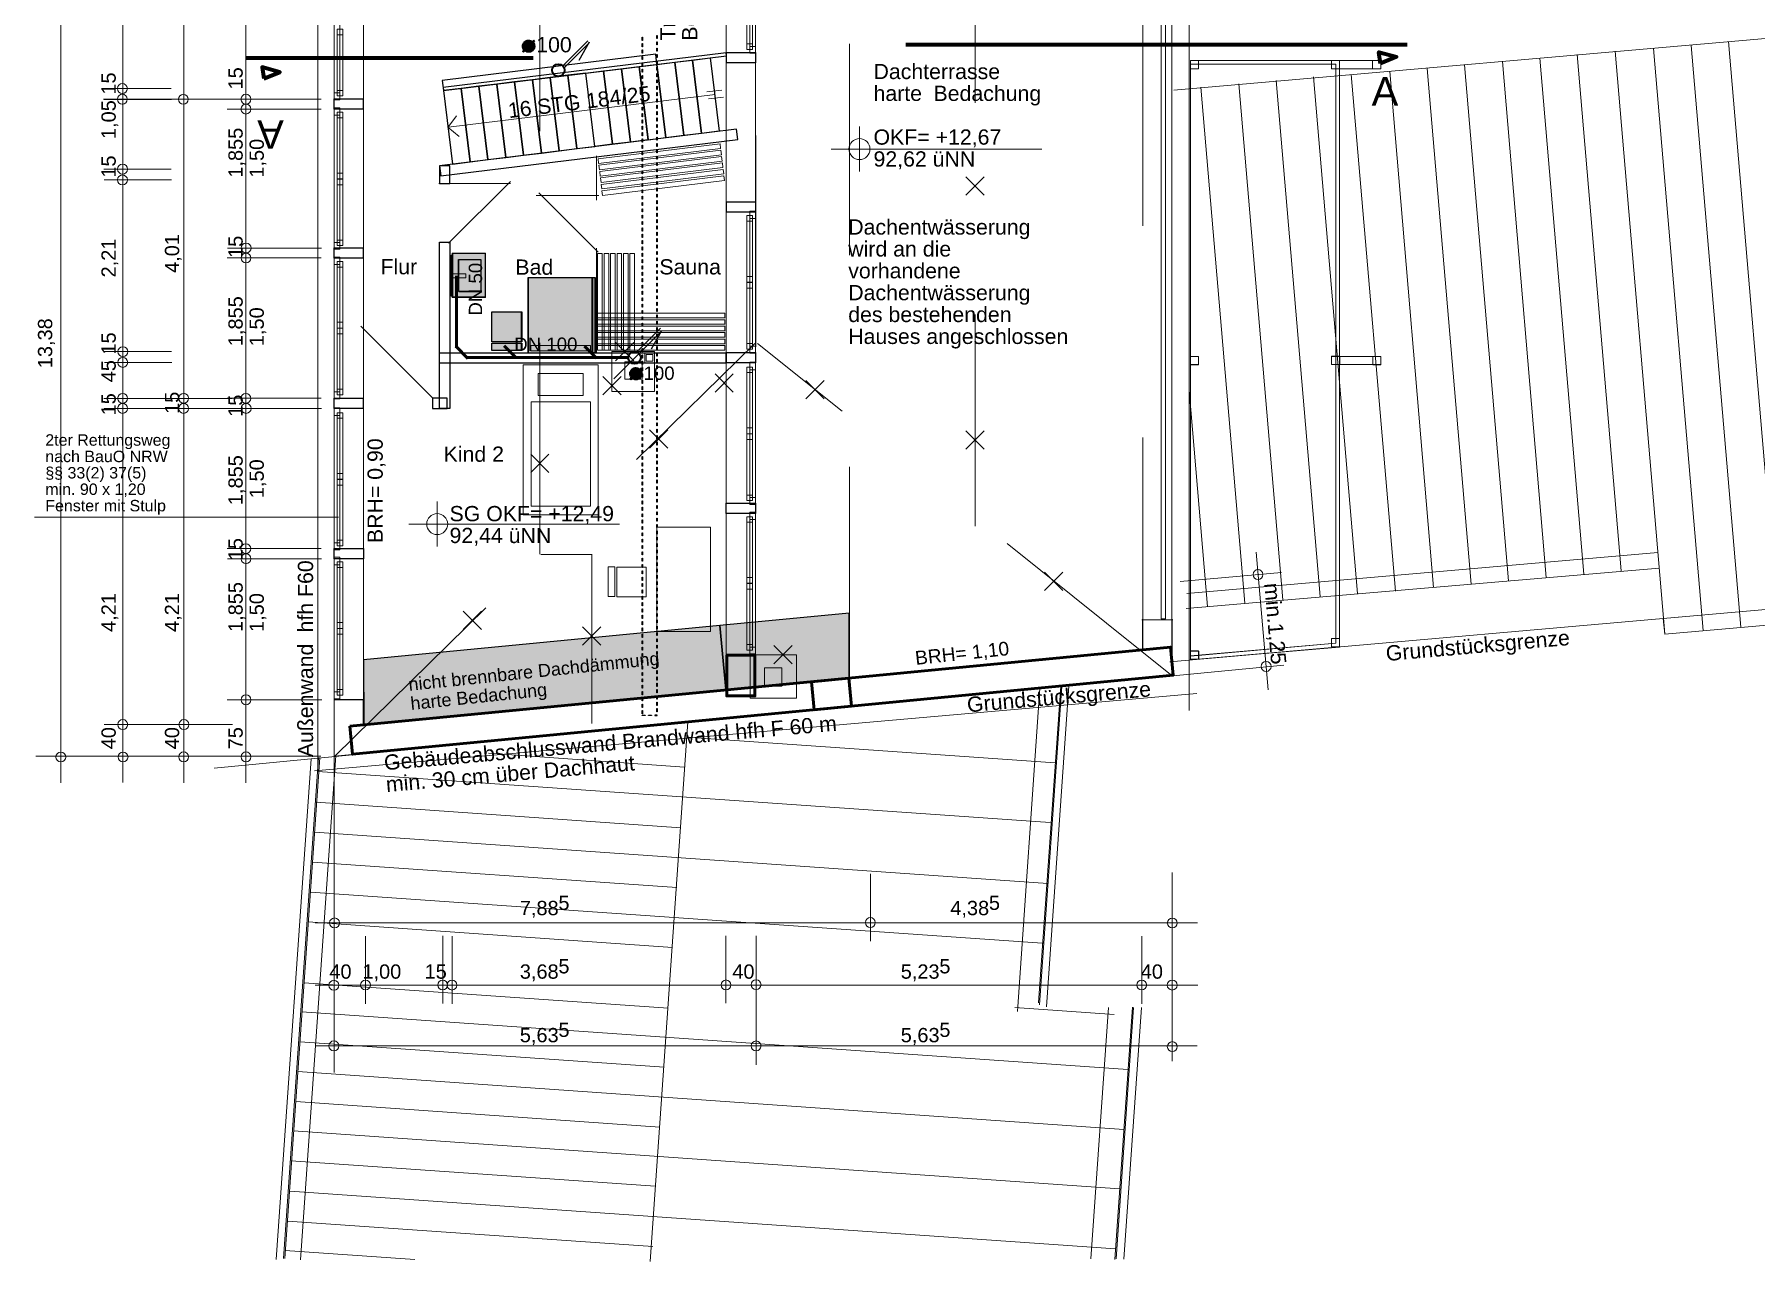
# Model space of a CAD drawing. Header units: millimetres. Extents: x 1501 to 41669, y -38 to 29710.
# Drawn here: x 1524 to 24477, y -38 to 16320 of the extents above; entities that cross this region are included whole.
import ezdxf

# ---------------------------------------------------------------- set-up
doc = ezdxf.new("R2010")
doc.units = ezdxf.units.MM
doc.header["$LTSCALE"] = 50
for name, pattern in [('PDF_56-4_56-4_0-0_0-0', [112.8, 56.4, -56.4, 0, 0]), ('PDF_564-4_176-4_70-6_176-4', [987.8, 564.4, -176.4, 70.6, -176.4]), ('PDF_91-7_91-7_0-0_0-0', [183.4, 91.7, -91.7, 0, 0])]:
    doc.linetypes.add(name, pattern=pattern)
for name, color, linetype in [('00_Wand_Bestand', 7, 'Continuous'), ('03_Sanitaer', 5, 'Continuous'), ('05_Linien_stark', 7, 'Continuous'), ('06_Linien_fein', 3, 'Continuous'), ('07_Bemassung', 6, 'Continuous'), ('08_Schnittlinie', 1, 'Continuous'), ('10_Text', 7, 'Continuous'), ('11_Sonstiges', 30, 'Continuous')]:
    doc.layers.add(name, color=color, linetype=linetype)
doc.styles.add('PLAN', font='arial.ttf')

msp = doc.modelspace()

# ---------------------------------------------------------------- hatches: boundary and pattern name
at = {"layer": '00_Wand_Bestand'}
for points in [[(8194, 16233), (8177, 16215), (8186, 16202), (8192, 16190), (8195, 16177), (8196, 16162), (8196, 16152), (8194, 16143), (8191, 16134), (8187, 16125), (8181, 16117), (8175, 16109), (8169, 16102), (8162, 16097), (8155, 16092), (8148, 16089), (8140, 16086), (8132, 16084), (8123, 16082), (8115, 16082), (8101, 16083), (8089, 16086), (8076, 16092), (8062, 16101), (8045, 16084), (8035, 16094), (8052, 16111), (8043, 16125), (8037, 16138), (8034, 16150), (8033, 16164), (8034, 16173), (8035, 16182), (8037, 16191), (8041, 16199), (8045, 16207), (8051, 16214), (8057, 16221), (8064, 16228), (8072, 16233), (8079, 16237), (8087, 16241), (8096, 16243), (8105, 16245), (8114, 16245), (8128, 16244), (8141, 16241), (8153, 16235), (8167, 16226), (8184, 16243)], [(8157, 16216), (8145, 16223), (8134, 16228), (8125, 16230), (8114, 16231), (8106, 16231), (8099, 16229), (8092, 16227), (8085, 16224), (8079, 16221), (8073, 16216), (8067, 16211), (8061, 16204), (8056, 16197), (8052, 16189), (8049, 16181), (8048, 16173), (8047, 16164), (8048, 16152), (8050, 16142), (8055, 16132), (8062, 16121)], [(8167, 16206), (8072, 16111), (8081, 16106), (8089, 16101), (8098, 16098), (8106, 16097), (8115, 16096), (8124, 16097), (8132, 16098), (8140, 16101), (8148, 16105), (8155, 16110), (8162, 16116), (8167, 16122), (8172, 16128), (8176, 16134), (8178, 16141), (8180, 16148), (8182, 16155), (8182, 16163), (8181, 16174), (8179, 16184), (8174, 16194)], [(9625, 11867), (9608, 11849), (9617, 11836), (9623, 11824), (9626, 11811), (9627, 11796), (9627, 11786), (9625, 11777), (9622, 11768), (9618, 11759), (9612, 11751), (9606, 11743), (9600, 11736), (9593, 11731), (9586, 11726), (9579, 11723), (9571, 11720), (9563, 11718), (9554, 11716), (9546, 11716), (9532, 11717), (9520, 11720), (9507, 11726), (9493, 11735), (9476, 11718), (9466, 11728), (9483, 11745), (9474, 11759), (9468, 11772), (9465, 11784), (9464, 11798), (9465, 11807), (9466, 11816), (9468, 11825), (9472, 11833), (9476, 11841), (9482, 11848), (9488, 11855), (9495, 11862), (9503, 11867), (9510, 11871), (9518, 11875), (9527, 11877), (9536, 11879), (9545, 11879), (9559, 11878), (9572, 11875), (9584, 11869), (9598, 11860), (9615, 11877)], [(9588, 11850), (9576, 11857), (9565, 11862), (9556, 11864), (9545, 11865), (9537, 11865), (9530, 11863), (9523, 11861), (9516, 11859), (9510, 11855), (9504, 11850), (9498, 11845), (9492, 11838), (9487, 11831), (9483, 11823), (9480, 11815), (9479, 11807), (9478, 11798), (9479, 11786), (9481, 11777), (9486, 11766), (9493, 11755)], [(9598, 11840), (9503, 11745), (9512, 11740), (9520, 11735), (9529, 11732), (9537, 11731), (9546, 11730), (9555, 11731), (9563, 11732), (9571, 11735), (9579, 11739), (9586, 11744), (9593, 11750), (9598, 11756), (9603, 11762), (9607, 11768), (9609, 11775), (9611, 11782), (9613, 11789), (9613, 11797), (9612, 11808), (9610, 11818), (9605, 11828)]]:
    msp.add_hatch(color=7, dxfattribs=at).paths.add_polyline_path(points)
at = {"layer": '03_Sanitaer', "transparency": 33554569}
for points in [[(7103, 13403), (7533, 13403), (7533, 12818), (7103, 12818)], [(7103, 13403), (7533, 13403), (7533, 12818), (7103, 12818)], [(7181, 13320), (7479, 13320), (7479, 12895), (7181, 12895)], [(7181, 13320), (7479, 13320), (7479, 12895), (7181, 12895)], [(8108, 13080), (8968, 13080), (8968, 12073), (8108, 12073)], [(7622, 12621), (8022, 12621), (8022, 12221), (7622, 12221)], [(7622, 12206), (8022, 12206), (8022, 12105), (7622, 12105)]]:
    msp.add_hatch(color=7, dxfattribs=at).paths.add_polyline_path(points)
at = {"layer": '11_Sonstiges'}
msp.add_hatch(color=7, dxfattribs=at).paths.add_polyline_path([(8964, 13080), (9001, 13080), (9001, 12078), (8964, 12078)])
at = {"layer": '11_Sonstiges', "transparency": 33554559}
for points in [[(12390, 8606), (10664, 8440), (10746, 7594), (12391, 7752)], [(5917, 7129), (10746, 7594), (10664, 8440), (5914, 7983)]]:
    msp.add_hatch(color=7, dxfattribs=at).paths.add_polyline_path(points)

# ---------------------------------------------------------------- linework, layer by layer
at = {"layer": '00_Wand_Bestand'}
for points in [[(8194, 16233), (8177, 16215), (8186, 16202), (8192, 16190), (8195, 16177), (8196, 16162), (8196, 16152), (8194, 16143), (8191, 16134), (8187, 16125), (8181, 16117), (8175, 16109), (8169, 16102), (8162, 16097), (8155, 16092), (8148, 16089), (8140, 16086), (8132, 16084), (8123, 16082), (8115, 16082), (8101, 16083), (8089, 16086), (8076, 16092), (8062, 16101), (8045, 16084), (8035, 16094), (8052, 16111), (8043, 16125), (8037, 16138), (8034, 16150), (8033, 16164), (8034, 16173), (8035, 16182), (8037, 16191), (8041, 16199), (8045, 16207), (8051, 16214), (8057, 16221), (8064, 16228), (8072, 16233), (8079, 16237), (8087, 16241), (8096, 16243), (8105, 16245), (8114, 16245), (8128, 16244), (8141, 16241), (8153, 16235), (8167, 16226), (8184, 16243)], [(8157, 16216), (8145, 16223), (8134, 16228), (8125, 16230), (8114, 16231), (8106, 16231), (8099, 16229), (8092, 16227), (8085, 16224), (8079, 16221), (8073, 16216), (8067, 16211), (8061, 16204), (8056, 16197), (8052, 16189), (8049, 16181), (8048, 16173), (8047, 16164), (8048, 16152), (8050, 16142), (8055, 16132), (8062, 16121)], [(8167, 16206), (8072, 16111), (8081, 16106), (8089, 16101), (8098, 16098), (8106, 16097), (8115, 16096), (8124, 16097), (8132, 16098), (8140, 16101), (8148, 16105), (8155, 16110), (8162, 16116), (8167, 16122), (8172, 16128), (8176, 16134), (8178, 16141), (8180, 16148), (8182, 16155), (8182, 16163), (8181, 16174), (8179, 16184), (8174, 16194)], [(9625, 11867), (9608, 11849), (9617, 11836), (9623, 11824), (9626, 11811), (9627, 11796), (9627, 11786), (9625, 11777), (9622, 11768), (9618, 11759), (9612, 11751), (9606, 11743), (9600, 11736), (9593, 11731), (9586, 11726), (9579, 11723), (9571, 11720), (9563, 11718), (9554, 11716), (9546, 11716), (9532, 11717), (9520, 11720), (9507, 11726), (9493, 11735), (9476, 11718), (9466, 11728), (9483, 11745), (9474, 11759), (9468, 11772), (9465, 11784), (9464, 11798), (9465, 11807), (9466, 11816), (9468, 11825), (9472, 11833), (9476, 11841), (9482, 11848), (9488, 11855), (9495, 11862), (9503, 11867), (9510, 11871), (9518, 11875), (9527, 11877), (9536, 11879), (9545, 11879), (9559, 11878), (9572, 11875), (9584, 11869), (9598, 11860), (9615, 11877)], [(9588, 11850), (9576, 11857), (9565, 11862), (9556, 11864), (9545, 11865), (9537, 11865), (9530, 11863), (9523, 11861), (9516, 11859), (9510, 11855), (9504, 11850), (9498, 11845), (9492, 11838), (9487, 11831), (9483, 11823), (9480, 11815), (9479, 11807), (9478, 11798), (9479, 11786), (9481, 11777), (9486, 11766), (9493, 11755)], [(9598, 11840), (9503, 11745), (9512, 11740), (9520, 11735), (9529, 11732), (9537, 11731), (9546, 11730), (9555, 11731), (9563, 11732), (9571, 11735), (9579, 11739), (9586, 11744), (9593, 11750), (9598, 11756), (9603, 11762), (9607, 11768), (9609, 11775), (9611, 11782), (9613, 11789), (9613, 11797), (9612, 11808), (9610, 11818), (9605, 11828)]]:
    msp.add_lwpolyline(points, close=True, dxfattribs=at)
at = {"layer": '03_Sanitaer'}
for points in [[(7103, 13403), (7533, 13403), (7533, 12818), (7103, 12818)], [(7103, 13403), (7533, 13403), (7533, 12818), (7103, 12818)], [(7181, 13320), (7479, 13320), (7479, 12895), (7181, 12895)], [(7181, 13320), (7479, 13320), (7479, 12895), (7181, 12895)], [(8108, 13080), (8968, 13080), (8968, 12073), (8108, 12073)], [(7622, 12621), (8022, 12621), (8022, 12221), (7622, 12221)], [(7622, 12206), (8022, 12206), (8022, 12105), (7622, 12105)]]:
    msp.add_lwpolyline(points, close=True, dxfattribs=at)
at = {"layer": '05_Linien_stark', "lineweight": 25}
for p, q in [((8597, 15883), (8925, 16212)), ((8788, 15979), (8928, 16222))]:
    msp.add_line(p, q, dxfattribs=at)
at = {"layer": '05_Linien_stark', "lineweight": 15}
for p, q in [((2446, 15457), (3345, 15457)), ((2448, 15599), (3347, 15599)), ((2451, 15454), (3350, 15454)), ((2451, 15454), (3350, 15454)), ((3260, 15456), (4159, 15456)), ((4095, 15457), (5349, 15457)), ((10693, 15579), (10491, 15554)), ((10715, 15485), (10514, 15461)), ((4096, 15325), (5350, 15325)), ((7036, 15080), (7154, 15234)), ((7036, 15083), (7188, 14962)), ((12527, 15093), (12527, 14493)), ((12147, 14793), (14958, 14793)), ((2449, 14525), (3349, 14525)), ((2453, 14380), (3352, 14380)), ((2453, 14380), (3352, 14380)), ((4096, 13341), (5350, 13341)), ((4098, 13473), (5353, 13473)), ((2453, 12092), (3353, 12092)), ((2457, 11947), (3356, 11947)), ((2457, 11947), (3356, 11947)), ((2450, 11469), (3350, 11469)), ((2453, 11335), (3353, 11335)), ((2453, 11335), (3353, 11335)), ((3262, 11469), (4161, 11469)), ((3265, 11335), (4164, 11335)), ((4095, 11470), (5349, 11470)), ((4098, 11335), (5352, 11335)), ((1524, 9885), (5579, 9885)), ((6896, 10094), (6896, 9494)), ((6516, 9794), (9327, 9794)), ((16665, 7958), (38270, 9849)), ((4095, 9466), (5349, 9466)), ((4097, 9332), (5351, 9332)), ((18155, 9147), (16802, 9029)), ((3920, 6541), (18185, 7914)), ((4096, 7451), (5355, 7451)), ((2453, 7121), (3352, 7121)), ((3268, 7121), (4167, 7121)), ((12673, 4232), (12673, 5131)), ((5940, 3400), (5940, 4300)), ((6969, 3404), (6969, 4303)), ((6969, 3404), (6969, 4303)), ((7094, 3398), (7094, 4298)), ((10746, 3405), (10746, 4304)), ((10746, 3405), (10746, 4304)), ((11149, 3403), (11149, 4303)), ((16292, 3399), (16292, 4298)), ((11149, 2587), (11149, 3486))]:
    msp.add_line(p, q, dxfattribs=at)
at = {"layer": '05_Linien_stark', "lineweight": 53}
for p, q in [((7151, 12144), (7151, 13104)), ((7787, 12171), (7948, 12011)), ((7144, 12163), (7305, 12002)), ((7282, 12014), (9448, 12014)), ((8859, 12165), (9019, 12005))]:
    msp.add_line(p, q, dxfattribs=at)
at = {"layer": '05_Linien_stark', "lineweight": 20}
for p, q in [((16291, 8516), (16707, 8516)), ((16300, 8110), (16300, 8525)), ((16699, 7773), (16699, 8524)), ((5517, 7449), (5918, 7449)), ((5908, 7455), (5908, 7106)), ((5524, 6700), (6039, 6750))]:
    msp.add_line(p, q, dxfattribs=at)
at = {"layer": '05_Linien_stark', "lineweight": 15}
for points in [[(16552, 20659), (16608, 20659), (16608, 8532), (16552, 8532)], [(9035, 13402), (9097, 13402), (9097, 12113), (9035, 12113)], [(9121, 13402), (9183, 13402), (9183, 12113), (9121, 12113)], [(9207, 13402), (9269, 13402), (9269, 12113), (9207, 12113)], [(9294, 13402), (9355, 13402), (9355, 12113), (9294, 12113)], [(9380, 13402), (9442, 13402), (9442, 12113), (9380, 12113)], [(9466, 13402), (9528, 13402), (9528, 12113), (9466, 12113)], [(11070, 8050), (11685, 8050), (11685, 7473), (11070, 7473)], [(11259, 7876), (11491, 7876), (11491, 7634), (11259, 7634)]]:
    msp.add_lwpolyline(points, close=True, dxfattribs=at)
at = {"layer": '05_Linien_stark', "lineweight": 20}
for points in [[(10751, 19976), (11140, 19976), (11140, 8051), (10751, 8051)], [(5522, 19356), (5914, 19356), (5914, 7453), (5522, 7453)], [(11065, 17968), (11140, 17968), (11140, 16161), (11065, 16161)], [(11065, 17868), (11140, 17868), (11140, 16069), (11065, 16069)], [(5521, 17344), (5596, 17344), (5596, 15541), (5521, 15541)], [(5521, 17243), (5596, 17243), (5596, 15449), (5521, 15449)], [(11026, 17012), (11101, 17012), (11101, 16119), (11026, 16119)], [(11026, 16936), (11101, 16936), (11101, 16194), (11026, 16194)], [(5561, 16390), (5636, 16390), (5636, 15500), (5561, 15500)], [(5561, 16314), (5636, 16314), (5636, 15574), (5561, 15574)], [(16940, 15973), (16940, 7982), (18929, 8154), (18929, 15973)], [(16940, 15972), (16940, 7985), (18930, 8157), (18930, 15972)], [(16940, 15924), (16940, 8035), (18879, 8205), (18879, 15924)], [(16940, 15923), (16940, 8034), (18880, 8204), (18880, 15923)], [(18820, 15973), (19478, 15973), (19478, 15864), (18820, 15864)], [(18821, 15972), (19479, 15972), (19479, 15863), (18821, 15863)], [(5521, 15344), (5596, 15344), (5596, 13548), (5521, 13548)], [(5521, 15244), (5596, 15244), (5596, 13456), (5521, 13456)], [(5561, 15282), (5636, 15282), (5636, 14396), (5561, 14396)], [(5561, 15208), (5636, 15208), (5636, 14472), (5561, 14472)], [(5561, 14393), (5636, 14393), (5636, 13506), (5561, 13506)], [(5561, 14317), (5636, 14317), (5636, 13580), (5561, 13580)], [(11026, 13906), (11101, 13906), (11101, 13018), (11026, 13018)], [(11026, 13832), (11101, 13832), (11101, 13095), (11026, 13095)], [(11065, 13964), (11140, 13964), (11140, 12165), (11065, 12165)], [(11065, 13868), (11140, 13868), (11140, 12070), (11065, 12070)], [(5521, 13350), (5596, 13350), (5596, 11556), (5521, 11556)], [(5521, 13254), (5596, 13254), (5596, 11461), (5521, 11461)], [(5561, 13293), (5636, 13293), (5636, 12406), (5561, 12406)], [(5561, 13219), (5636, 13219), (5636, 12483), (5561, 12483)], [(11026, 13015), (11101, 13015), (11101, 12126), (11026, 12126)], [(11026, 12939), (11101, 12939), (11101, 12200), (11026, 12200)], [(5561, 12403), (5636, 12403), (5636, 11517), (5561, 11517)], [(5561, 12328), (5636, 12328), (5636, 11591), (5561, 11591)], [(11065, 11953), (11140, 11953), (11140, 10146), (11065, 10146)], [(18820, 12029), (19481, 12029), (19481, 11920), (18820, 11920)], [(18821, 12028), (19481, 12028), (19481, 11919), (18821, 11919)], [(11026, 11887), (11101, 11887), (11101, 10998), (11026, 10998)], [(11026, 11813), (11101, 11813), (11101, 11075), (11026, 11075)], [(11065, 11848), (11140, 11848), (11140, 10053), (11065, 10053)], [(5521, 11344), (5596, 11344), (5596, 9542), (5521, 9542)], [(5561, 11278), (5636, 11278), (5636, 10392), (5561, 10392)], [(5521, 11240), (5596, 11240), (5596, 9450), (5521, 9450)], [(5561, 11204), (5636, 11204), (5636, 10469), (5561, 10469)], [(11026, 10995), (11101, 10995), (11101, 10106), (11026, 10106)], [(11026, 10920), (11101, 10920), (11101, 10180), (11026, 10180)], [(5561, 10389), (5636, 10389), (5636, 9503), (5561, 9503)], [(5561, 10314), (5636, 10314), (5636, 9577), (5561, 9577)], [(11026, 9892), (11101, 9892), (11101, 9004), (11026, 9004)], [(11065, 9954), (11140, 9954), (11140, 8154), (11065, 8154)], [(11026, 9818), (11101, 9818), (11101, 9081), (11026, 9081)], [(11065, 9854), (11140, 9854), (11140, 8062), (11065, 8062)], [(5521, 9351), (5596, 9351), (5596, 7555), (5521, 7555)], [(5521, 9251), (5596, 9251), (5596, 7463), (5521, 7463)], [(5561, 9289), (5636, 9289), (5636, 8403), (5561, 8403)], [(5561, 9215), (5636, 9215), (5636, 8480), (5561, 8480)], [(11026, 9001), (11101, 9001), (11101, 8112), (11026, 8112)], [(11026, 8925), (11101, 8925), (11101, 8186), (11026, 8186)], [(5561, 8400), (5636, 8400), (5636, 7513), (5561, 7513)], [(5561, 8325), (5636, 8325), (5636, 7587), (5561, 7587)]]:
    msp.add_lwpolyline(points, close=True, dxfattribs=at)
at = {"layer": '05_Linien_stark', "lineweight": 25}
for points in [[(10752, 16080), (11139, 16080), (11139, 15942), (10752, 15942)], [(9234, 14856), (9114, 15834), (9351, 15863), (9471, 14885)], [(9946, 14942), (9826, 15920), (10063, 15949), (10183, 14971)], [(10183, 14971), (10063, 15949), (10301, 15978), (10421, 15000)], [(10420, 15000), (10300, 15978), (10537, 16007), (10657, 15029)], [(7572, 14651), (7452, 15629), (7215, 15600), (7335, 14622)], [(7810, 14680), (7690, 15658), (7452, 15629), (7572, 14651)], [(8047, 14709), (7927, 15687), (7689, 15658), (7810, 14680)], [(8284, 14738), (8164, 15716), (7927, 15687), (8047, 14709)], [(8521, 14768), (8401, 15746), (8164, 15717), (8284, 14739)], [(8759, 14798), (8639, 15776), (8401, 15747), (8522, 14769)], [(8996, 14827), (8876, 15805), (8639, 15776), (8759, 14798)], [(8996, 14827), (8876, 15805), (9113, 15835), (9233, 14857)], [(5523, 15460), (5910, 15460), (5910, 15323), (5523, 15323)], [(7335, 14622), (7215, 15600), (6978, 15571), (7098, 14593)], [(10903, 14921), (10886, 15058), (6927, 14571), (6944, 14435)], [(7063, 14570), (6926, 14570), (6925, 14335), (7063, 14335)], [(10752, 14090), (11139, 14090), (11139, 13952), (10752, 13952)], [(6926, 13553), (7064, 13553), (7064, 11334), (6926, 11334)], [(5522, 13475), (5910, 13475), (5910, 13338), (5522, 13338)], [(6926, 12077), (10749, 12077), (10749, 11939), (6926, 11939)], [(10751, 12080), (11139, 12080), (11139, 11941), (10751, 11941)], [(5523, 11471), (5910, 11471), (5910, 11333), (5523, 11333)], [(7028, 11335), (7028, 11473), (6833, 11473), (6833, 11336)], [(10751, 10071), (11138, 10071), (11138, 9933), (10751, 9933)], [(5523, 9468), (5911, 9468), (5911, 9330), (5523, 9330)]]:
    msp.add_lwpolyline(points, close=True, dxfattribs=at)
at = {"layer": '05_Linien_stark', "lineweight": 211}
for points in [[(19473, 15935), (19453, 16085), (19688, 16020)], [(4583, 15732), (4798, 15817), (4562, 15882)]]:
    msp.add_lwpolyline(points, close=True, dxfattribs=at)
at = {"layer": '05_Linien_stark', "lineweight": 18}
for points in [[(7097, 13405), (7538, 13405), (7538, 12814), (7097, 12814)], [(7097, 13405), (7538, 13405), (7538, 12814), (7097, 12814)], [(7185, 13321), (7476, 13321), (7476, 12890), (7185, 12890)], [(7185, 13321), (7476, 13321), (7476, 12890), (7185, 12890)], [(7097, 13128), (7276, 13128), (7276, 13077), (7097, 13077)], [(7097, 13128), (7276, 13128), (7276, 13077), (7097, 13077)], [(8112, 13076), (8964, 13076), (8964, 12077), (8112, 12077)], [(7626, 12617), (8017, 12617), (8017, 12225), (7626, 12225)], [(7626, 12201), (8017, 12201), (8017, 12109), (7626, 12109)], [(30294, 8942), (23265, 8327), (23247, 8536), (30276, 9151)]]:
    msp.add_lwpolyline(points, close=True, dxfattribs=at)
at = {"layer": '05_Linien_stark', "lineweight": 50}
for points in [[(5730, 7099), (5766, 6724), (16709, 7778), (16673, 8153)], [(10756, 8044), (11133, 8044), (11133, 7502), (10756, 7502)], [(12422, 7366), (12386, 7740), (11887, 7692), (11923, 7318)]]:
    msp.add_lwpolyline(points, close=True, dxfattribs=at)
at = {"layer": '05_Linien_stark', "lineweight": 35}
for centre in [(8511, 15843), (9526, 12011)]:
    msp.add_circle(centre, 82.8, dxfattribs=at)
at = {"layer": '05_Linien_stark', "lineweight": 18}
for centre in [(12527, 14792), (6895, 9793)]:
    msp.add_circle(centre, 140, dxfattribs=at)
at = {"layer": '06_Linien_fein', "lineweight": 9}
for p, q in [((16924, 7308), (16924, 21780)), ((16694, 7790), (16694, 21086)), ((5303, 6519), (5303, 20416)), ((11064, 16190), (11064, 16938)), ((16721, 15578), (29635, 16708)), ((5598, 15570), (5598, 16316)), ((23265, 8331), (22603, 16097)), ((23778, 8376), (23116, 16134)), ((24279, 8420), (23617, 16175)), ((24777, 8458), (24114, 16226)), ((20685, 8992), (20099, 15866)), ((21183, 9036), (20596, 15917)), ((21686, 9082), (21100, 15961)), ((22188, 9126), (21601, 16006)), ((22685, 9169), (22098, 16053)), ((17668, 8737), (17081, 15618)), ((18171, 8783), (17584, 15662)), ((18672, 8827), (18085, 15706)), ((19170, 8870), (18583, 15753)), ((19673, 8901), (19086, 15788)), ((20184, 8949), (19598, 15825)), ((5598, 14470), (5598, 15211)), ((9019, 14113), (9019, 14702)), ((5598, 13577), (5598, 14320)), ((7871, 14334), (6919, 14334)), ((7047, 13536), (7871, 14361)), ((9053, 14173), (8217, 14173)), ((8249, 14210), (9040, 13419)), ((11064, 13092), (11064, 13835)), ((9020, 13472), (9020, 12076)), ((5598, 12481), (5598, 13221)), ((11064, 12197), (11064, 12941)), ((5878, 12430), (6838, 11471)), ((5598, 11587), (5598, 12330)), ((11064, 11073), (11064, 11816)), ((17170, 8693), (16924, 11578)), ((5598, 10467), (5598, 11207)), ((11064, 10177), (11064, 10922)), ((5598, 9573), (5598, 10316)), ((11064, 9079), (11064, 9821)), ((16894, 8867), (23174, 9416)), ((5598, 8478), (5598, 9218)), ((16884, 8667), (23190, 9205)), ((11064, 8183), (11064, 8927)), ((5598, 7584), (5598, 8327)), ((14632, 3295), (14934, 7607)), ((14916, 3412), (15211, 7633)), ((14928, 3384), (15225, 7632)), ((15021, 3356), (15320, 7638)), ((5261, 6506), (17026, 7535)), ((9734, -38), (10237, 7155)), ((10225, 6953), (15136, 6610)), ((4749, -11), (5216, 6663)), ((4847, 3), (5314, 6680)), ((4863, 3), (5330, 6683)), ((5074, -15), (5544, 6709)), ((7579, 6738), (10192, 6555)), ((5305, 6497), (15072, 5814)), ((5283, 6085), (10145, 5745)), ((5260, 5686), (15039, 5002)), ((5233, 5287), (10089, 4947)), ((5204, 4888), (14963, 4205)), ((5175, 4489), (10033, 4149)), ((5092, 3292), (16107, 2522)), ((14600, 3351), (15925, 3258)), ((15613, -3), (15847, 3349)), ((15931, -9), (16167, 3354)), ((15948, -3), (16182, 3349)), ((16054, -6), (16289, 3351)), ((5066, 2893), (9922, 2553)), ((5035, 2494), (16051, 1723)), ((5011, 2095), (9866, 1755)), ((4981, 1704), (15994, 934)), ((4946, 1306), (9800, 967)), ((4929, 901), (15942, 131)), ((4899, 502), (9772, 161)), ((4868, 112), (6595, -9))]:
    msp.add_line(p, q, dxfattribs=at)
at = {"layer": '06_Linien_fein', "linetype": 'PDF_56-4_56-4_0-0_0-0', "lineweight": 9}
for p, q in [((16306, 8127), (16306, 20665)), ((12392, 7736), (12392, 20564)), ((14068, 9767), (14068, 19102)), ((8266, 9390), (8266, 18307)), ((11146, 12155), (11146, 16589)), ((16696, 7771), (11166, 12201)), ((8277, 9389), (8951, 9389)), ((8959, 7135), (8959, 9390))]:
    msp.add_line(p, q, dxfattribs=at)
at = {"layer": '06_Linien_fein', "lineweight": 5}
for p, q in [((13946, 14178), (14190, 14422)), ((14190, 14178), (13946, 14422)), ((13946, 14178), (14190, 14422)), ((14190, 14178), (13946, 14422)), ((9274, 11969), (9518, 12213)), ((9274, 11969), (9518, 12213)), ((9103, 11517), (9347, 11762)), ((9347, 11517), (9103, 11762)), ((9103, 11517), (9347, 11762)), ((9347, 11517), (9103, 11762)), ((10600, 11552), (10844, 11797)), ((10844, 11552), (10600, 11797)), ((10600, 11552), (10844, 11797)), ((10844, 11552), (10600, 11797)), ((11811, 11464), (12055, 11708)), ((12055, 11464), (11811, 11708)), ((11811, 11464), (12055, 11708)), ((12055, 11464), (11811, 11708)), ((9972, 10807), (9728, 11051)), ((9972, 10807), (9728, 11051)), ((13946, 10794), (14191, 11038)), ((14191, 10794), (13946, 11038)), ((13946, 10794), (14191, 11038)), ((14191, 10794), (13946, 11038)), ((8142, 10482), (8386, 10726)), ((8386, 10482), (8142, 10726)), ((8142, 10482), (8386, 10726)), ((8386, 10482), (8142, 10726)), ((14996, 8909), (15240, 9153)), ((15240, 8909), (14996, 9153)), ((14996, 8909), (15240, 9153)), ((15240, 8909), (14996, 9153)), ((7242, 8388), (7487, 8632)), ((7487, 8388), (7242, 8632)), ((7242, 8388), (7487, 8632)), ((8832, 8180), (9077, 8424)), ((9077, 8180), (8832, 8424)), ((8832, 8180), (9077, 8424)), ((9077, 8180), (8832, 8424)), ((11383, 7929), (11627, 8173)), ((11627, 7929), (11383, 8173)), ((11383, 7929), (11627, 8173)), ((11627, 7929), (11383, 8173))]:
    msp.add_line(p, q, dxfattribs=at)
at = {"layer": '06_Linien_fein', "lineweight": 9}
for points in [[(7081, 13376), (7097, 13376), (7097, 12833), (7081, 12833)], [(8967, 13078), (8998, 13078), (8998, 12081), (8967, 12081)], [(8143, 12176), (8938, 12176), (8938, 12102), (8143, 12102)], [(8043, 11916), (9043, 11916), (9043, 9916), (8043, 9916)], [(8243, 11799), (8843, 11799), (8843, 11508), (8243, 11508)], [(8148, 11423), (8941, 11423), (8941, 10032), (8148, 10032)]]:
    msp.add_lwpolyline(points, close=True, dxfattribs=at)
at = {"layer": '06_Linien_fein', "lineweight": 5}
for points in [[(9175, 9222), (9266, 9222), (9266, 8829), (9175, 8829)], [(9289, 9218), (9683, 9218), (9683, 8825), (9289, 8825)]]:
    msp.add_lwpolyline(points, close=True, dxfattribs=at)
at = {"layer": '07_Bemassung', "lineweight": 15}
for p, q in [((5523, 2481), (5523, 29710)), ((1878, 6346), (1878, 20392)), ((2702, 6348), (2702, 20397)), ((3515, 6343), (3515, 20394)), ((4344, 6343), (4344, 20393)), ((7046, 15084), (10603, 15520)), ((17976, 7584), (17815, 9421)), ((1542, 6698), (5345, 6698)), ((16695, 2634), (16695, 5147)), ((5268, 4477), (17036, 4477)), ((5267, 3649), (17038, 3649)), ((5273, 2836), (17029, 2836))]:
    msp.add_line(p, q, dxfattribs=at)
at = {"layer": '07_Bemassung', "linetype": 'PDF_56-4_56-4_0-0_0-0', "lineweight": 9}
msp.add_line((5532, 6700), (11129, 12200), dxfattribs=at)
at = {"layer": '07_Bemassung', "lineweight": 25}
for p, q in [((9250, 11730), (9890, 12370)), ((9751, 12129), (9892, 12372))]:
    msp.add_line(p, q, dxfattribs=at)
at = {"layer": '07_Bemassung', "lineweight": 5}
for p, q in [((9518, 11969), (9274, 12213)), ((9518, 11969), (9274, 12213)), ((9728, 10807), (9972, 11051)), ((9728, 10807), (9972, 11051))]:
    msp.add_line(p, q, dxfattribs=at)
at = {"layer": '07_Bemassung', "lineweight": 9}
msp.add_line((5120, 3680), (9977, 3340), dxfattribs=at)
at = {"layer": '07_Bemassung'}
for points in [[(9823, 16308), (9830, 16308), (9830, 16265), (9823, 16265)], [(9627, 16282), (9634, 16282), (9634, 16240), (9627, 16240)], [(9627, 16198), (9634, 16198), (9634, 16155), (9627, 16155)], [(9627, 16113), (9634, 16113), (9634, 16071), (9627, 16071)], [(9823, 16223), (9830, 16223), (9830, 16181), (9823, 16181)], [(9823, 16138), (9830, 16138), (9830, 16096), (9823, 16096)], [(9627, 16028), (9634, 16028), (9634, 15986), (9627, 15986)], [(9627, 15944), (9634, 15944), (9634, 15901), (9627, 15901)], [(9627, 15859), (9634, 15859), (9634, 15817), (9627, 15817)], [(9823, 16054), (9830, 16054), (9830, 16011), (9823, 16011)], [(9823, 15969), (9830, 15969), (9830, 15927), (9823, 15927)], [(9823, 15884), (9830, 15884), (9830, 15842), (9823, 15842)], [(9627, 15774), (9634, 15774), (9634, 15732), (9627, 15732)], [(9627, 15690), (9634, 15690), (9634, 15647), (9627, 15647)], [(9823, 15800), (9830, 15800), (9830, 15757), (9823, 15757)], [(9823, 15715), (9830, 15715), (9830, 15673), (9823, 15673)], [(9823, 15630), (9830, 15630), (9830, 15588), (9823, 15588)], [(9627, 15605), (9634, 15605), (9634, 15563), (9627, 15563)], [(9627, 15520), (9634, 15520), (9634, 15478), (9627, 15478)], [(9627, 15436), (9634, 15436), (9634, 15393), (9627, 15393)], [(9823, 15546), (9830, 15546), (9830, 15503), (9823, 15503)], [(9823, 15461), (9830, 15461), (9830, 15419), (9823, 15419)], [(9627, 15351), (9634, 15351), (9634, 15309), (9627, 15309)], [(9627, 15266), (9634, 15266), (9634, 15224), (9627, 15224)], [(9627, 15182), (9634, 15182), (9634, 15139), (9627, 15139)], [(9823, 15376), (9830, 15376), (9830, 15334), (9823, 15334)], [(9823, 15292), (9830, 15292), (9830, 15249), (9823, 15249)], [(9823, 15207), (9830, 15207), (9830, 15165), (9823, 15165)], [(9627, 15097), (9634, 15097), (9634, 15055), (9627, 15055)], [(9627, 15012), (9634, 15012), (9634, 14970), (9627, 14970)], [(9627, 14928), (9634, 14928), (9634, 14885), (9627, 14885)], [(9823, 15122), (9830, 15122), (9830, 15080), (9823, 15080)], [(9823, 15038), (9830, 15038), (9830, 14995), (9823, 14995)], [(9823, 14953), (9830, 14953), (9830, 14911), (9823, 14911)], [(9627, 14843), (9634, 14843), (9634, 14801), (9627, 14801)], [(9627, 14758), (9634, 14758), (9634, 14716), (9627, 14716)], [(9823, 14868), (9830, 14868), (9830, 14826), (9823, 14826)], [(9823, 14784), (9830, 14784), (9830, 14741), (9823, 14741)], [(9823, 14699), (9830, 14699), (9830, 14657), (9823, 14657)], [(9627, 14674), (9634, 14674), (9634, 14631), (9627, 14631)], [(9627, 14589), (9634, 14589), (9634, 14547), (9627, 14547)], [(9627, 14504), (9634, 14504), (9634, 14462), (9627, 14462)], [(9823, 14614), (9830, 14614), (9830, 14572), (9823, 14572)], [(9823, 14530), (9830, 14530), (9830, 14487), (9823, 14487)], [(9627, 14420), (9634, 14420), (9634, 14377), (9627, 14377)], [(9627, 14335), (9634, 14335), (9634, 14293), (9627, 14293)], [(9627, 14250), (9634, 14250), (9634, 14208), (9627, 14208)], [(9823, 14445), (9830, 14445), (9830, 14403), (9823, 14403)], [(9823, 14360), (9830, 14360), (9830, 14318), (9823, 14318)], [(9823, 14276), (9830, 14276), (9830, 14233), (9823, 14233)], [(9627, 14166), (9634, 14166), (9634, 14123), (9627, 14123)], [(9627, 14081), (9634, 14081), (9634, 14039), (9627, 14039)], [(9823, 14191), (9830, 14191), (9830, 14149), (9823, 14149)], [(9823, 14106), (9830, 14106), (9830, 14064), (9823, 14064)], [(9823, 14022), (9830, 14022), (9830, 13979), (9823, 13979)], [(9627, 13996), (9634, 13996), (9634, 13954), (9627, 13954)], [(9627, 13912), (9634, 13912), (9634, 13869), (9627, 13869)], [(9627, 13827), (9634, 13827), (9634, 13785), (9627, 13785)], [(9823, 13937), (9830, 13937), (9830, 13895), (9823, 13895)], [(9823, 13852), (9830, 13852), (9830, 13810), (9823, 13810)], [(9627, 13742), (9634, 13742), (9634, 13700), (9627, 13700)], [(9627, 13658), (9634, 13658), (9634, 13615), (9627, 13615)], [(9627, 13573), (9634, 13573), (9634, 13531), (9627, 13531)], [(9823, 13768), (9830, 13768), (9830, 13725), (9823, 13725)], [(9823, 13683), (9830, 13683), (9830, 13641), (9823, 13641)], [(9823, 13598), (9830, 13598), (9830, 13556), (9823, 13556)], [(9627, 13488), (9634, 13488), (9634, 13446), (9627, 13446)], [(9627, 13404), (9634, 13404), (9634, 13361), (9627, 13361)], [(9627, 13319), (9634, 13319), (9634, 13277), (9627, 13277)], [(9823, 13514), (9830, 13514), (9830, 13471), (9823, 13471)], [(9823, 13429), (9830, 13429), (9830, 13387), (9823, 13387)], [(9823, 13344), (9830, 13344), (9830, 13302), (9823, 13302)], [(9627, 13234), (9634, 13234), (9634, 13192), (9627, 13192)], [(9627, 13150), (9634, 13150), (9634, 13107), (9627, 13107)], [(9823, 13260), (9830, 13260), (9830, 13217), (9823, 13217)], [(9823, 13175), (9830, 13175), (9830, 13133), (9823, 13133)], [(9823, 13090), (9830, 13090), (9830, 13048), (9823, 13048)], [(9627, 13065), (9634, 13065), (9634, 13023), (9627, 13023)], [(9627, 12980), (9634, 12980), (9634, 12938), (9627, 12938)], [(9627, 12896), (9634, 12896), (9634, 12853), (9627, 12853)], [(9823, 13006), (9830, 13006), (9830, 12963), (9823, 12963)], [(9823, 12921), (9830, 12921), (9830, 12879), (9823, 12879)], [(9627, 12811), (9634, 12811), (9634, 12769), (9627, 12769)], [(9627, 12726), (9634, 12726), (9634, 12684), (9627, 12684)], [(9627, 12642), (9634, 12642), (9634, 12599), (9627, 12599)], [(9823, 12836), (9830, 12836), (9830, 12794), (9823, 12794)], [(9823, 12752), (9830, 12752), (9830, 12709), (9823, 12709)], [(9823, 12667), (9830, 12667), (9830, 12625), (9823, 12625)], [(9627, 12557), (9634, 12557), (9634, 12515), (9627, 12515)], [(9627, 12472), (9634, 12472), (9634, 12430), (9627, 12430)], [(9823, 12582), (9830, 12582), (9830, 12540), (9823, 12540)], [(9823, 12498), (9830, 12498), (9830, 12455), (9823, 12455)], [(9823, 12413), (9830, 12413), (9830, 12371), (9823, 12371)], [(9627, 12388), (9634, 12388), (9634, 12345), (9627, 12345)], [(9627, 12303), (9634, 12303), (9634, 12261), (9627, 12261)], [(9627, 12218), (9634, 12218), (9634, 12176), (9627, 12176)], [(9823, 12328), (9830, 12328), (9830, 12286), (9823, 12286)], [(9823, 12244), (9830, 12244), (9830, 12201), (9823, 12201)], [(9627, 12134), (9634, 12134), (9634, 12091), (9627, 12091)], [(9627, 12049), (9634, 12049), (9634, 12007), (9627, 12007)], [(9627, 11964), (9634, 11964), (9634, 11922), (9627, 11922)], [(9823, 12159), (9830, 12159), (9830, 12117), (9823, 12117)], [(9823, 12074), (9830, 12074), (9830, 12032), (9823, 12032)], [(9823, 11990), (9830, 11990), (9830, 11947), (9823, 11947)], [(9627, 11880), (9634, 11880), (9634, 11837), (9627, 11837)], [(9627, 11795), (9634, 11795), (9634, 11753), (9627, 11753)], [(9627, 11710), (9634, 11710), (9634, 11668), (9627, 11668)], [(9823, 11905), (9830, 11905), (9830, 11863), (9823, 11863)], [(9823, 11820), (9830, 11820), (9830, 11778), (9823, 11778)], [(9823, 11736), (9830, 11736), (9830, 11693), (9823, 11693)], [(9627, 11626), (9634, 11626), (9634, 11583), (9627, 11583)], [(9627, 11541), (9634, 11541), (9634, 11499), (9627, 11499)], [(9823, 11651), (9830, 11651), (9830, 11609), (9823, 11609)], [(9823, 11566), (9830, 11566), (9830, 11524), (9823, 11524)], [(9823, 11482), (9830, 11482), (9830, 11439), (9823, 11439)], [(9627, 11456), (9634, 11456), (9634, 11414), (9627, 11414)], [(9627, 11372), (9634, 11372), (9634, 11329), (9627, 11329)], [(9627, 11287), (9634, 11287), (9634, 11245), (9627, 11245)], [(9823, 11397), (9830, 11397), (9830, 11355), (9823, 11355)], [(9823, 11312), (9830, 11312), (9830, 11270), (9823, 11270)], [(9627, 11202), (9634, 11202), (9634, 11160), (9627, 11160)], [(9627, 11118), (9634, 11118), (9634, 11075), (9627, 11075)], [(9627, 11033), (9634, 11033), (9634, 10991), (9627, 10991)], [(9823, 11228), (9830, 11228), (9830, 11185), (9823, 11185)], [(9823, 11143), (9830, 11143), (9830, 11101), (9823, 11101)], [(9823, 11058), (9830, 11058), (9830, 11016), (9823, 11016)], [(9627, 10948), (9634, 10948), (9634, 10906), (9627, 10906)], [(9627, 10864), (9634, 10864), (9634, 10821), (9627, 10821)], [(9823, 10974), (9830, 10974), (9830, 10931), (9823, 10931)], [(9823, 10889), (9830, 10889), (9830, 10847), (9823, 10847)], [(9823, 10804), (9830, 10804), (9830, 10762), (9823, 10762)], [(9627, 10779), (9634, 10779), (9634, 10737), (9627, 10737)], [(9627, 10694), (9634, 10694), (9634, 10652), (9627, 10652)], [(9627, 10610), (9634, 10610), (9634, 10567), (9627, 10567)], [(9823, 10720), (9830, 10720), (9830, 10677), (9823, 10677)], [(9823, 10635), (9830, 10635), (9830, 10593), (9823, 10593)], [(9627, 10525), (9634, 10525), (9634, 10483), (9627, 10483)], [(9627, 10440), (9634, 10440), (9634, 10398), (9627, 10398)], [(9627, 10356), (9634, 10356), (9634, 10313), (9627, 10313)], [(9823, 10550), (9830, 10550), (9830, 10508), (9823, 10508)], [(9823, 10466), (9830, 10466), (9830, 10423), (9823, 10423)], [(9823, 10381), (9830, 10381), (9830, 10339), (9823, 10339)], [(9627, 10271), (9634, 10271), (9634, 10229), (9627, 10229)], [(9627, 10186), (9634, 10186), (9634, 10144), (9627, 10144)], [(9627, 10102), (9634, 10102), (9634, 10059), (9627, 10059)], [(9823, 10296), (9830, 10296), (9830, 10254), (9823, 10254)], [(9823, 10212), (9830, 10212), (9830, 10169), (9823, 10169)], [(9823, 10127), (9830, 10127), (9830, 10085), (9823, 10085)], [(9627, 10017), (9634, 10017), (9634, 9975), (9627, 9975)], [(9627, 9932), (9634, 9932), (9634, 9890), (9627, 9890)], [(9823, 10042), (9830, 10042), (9830, 10000), (9823, 10000)], [(9823, 9958), (9830, 9958), (9830, 9915), (9823, 9915)], [(9823, 9873), (9830, 9873), (9830, 9831), (9823, 9831)], [(9627, 9848), (9634, 9848), (9634, 9805), (9627, 9805)], [(9627, 9763), (9634, 9763), (9634, 9721), (9627, 9721)], [(9627, 9678), (9634, 9678), (9634, 9636), (9627, 9636)], [(9823, 9788), (9830, 9788), (9830, 9746), (9823, 9746)], [(9823, 9704), (9830, 9704), (9830, 9661), (9823, 9661)], [(9627, 9594), (9634, 9594), (9634, 9551), (9627, 9551)], [(9627, 9509), (9634, 9509), (9634, 9467), (9627, 9467)], [(9627, 9424), (9634, 9424), (9634, 9382), (9627, 9382)], [(9823, 9619), (9830, 9619), (9830, 9577), (9823, 9577)], [(9823, 9534), (9830, 9534), (9830, 9492), (9823, 9492)], [(9823, 9450), (9830, 9450), (9830, 9407), (9823, 9407)], [(9627, 9340), (9634, 9340), (9634, 9297), (9627, 9297)], [(9627, 9255), (9634, 9255), (9634, 9213), (9627, 9213)], [(9823, 9365), (9830, 9365), (9830, 9323), (9823, 9323)], [(9823, 9280), (9830, 9280), (9830, 9238), (9823, 9238)], [(9823, 9196), (9830, 9196), (9830, 9153), (9823, 9153)], [(9627, 9170), (9634, 9170), (9634, 9128), (9627, 9128)], [(9627, 9086), (9634, 9086), (9634, 9043), (9627, 9043)], [(9627, 9001), (9634, 9001), (9634, 8959), (9627, 8959)], [(9823, 9111), (9830, 9111), (9830, 9069), (9823, 9069)], [(9823, 9026), (9830, 9026), (9830, 8984), (9823, 8984)], [(9627, 8916), (9634, 8916), (9634, 8874), (9627, 8874)], [(9627, 8832), (9634, 8832), (9634, 8789), (9627, 8789)], [(9627, 8747), (9634, 8747), (9634, 8705), (9627, 8705)], [(9823, 8942), (9830, 8942), (9830, 8899), (9823, 8899)], [(9823, 8857), (9830, 8857), (9830, 8815), (9823, 8815)], [(9823, 8772), (9830, 8772), (9830, 8730), (9823, 8730)], [(9627, 8662), (9634, 8662), (9634, 8620), (9627, 8620)], [(9627, 8578), (9634, 8578), (9634, 8535), (9627, 8535)], [(9627, 8493), (9634, 8493), (9634, 8451), (9627, 8451)], [(9823, 8688), (9830, 8688), (9830, 8645), (9823, 8645)], [(9823, 8603), (9830, 8603), (9830, 8561), (9823, 8561)], [(9823, 8518), (9830, 8518), (9830, 8476), (9823, 8476)], [(9627, 8408), (9634, 8408), (9634, 8366), (9627, 8366)], [(9627, 8324), (9634, 8324), (9634, 8281), (9627, 8281)], [(9823, 8434), (9830, 8434), (9830, 8391), (9823, 8391)], [(9823, 8349), (9830, 8349), (9830, 8307), (9823, 8307)], [(9823, 8264), (9830, 8264), (9830, 8222), (9823, 8222)], [(9627, 8239), (9634, 8239), (9634, 8197), (9627, 8197)], [(9627, 8154), (9634, 8154), (9634, 8112), (9627, 8112)], [(9627, 8070), (9634, 8070), (9634, 8027), (9627, 8027)], [(9823, 8180), (9830, 8180), (9830, 8137), (9823, 8137)], [(9823, 8095), (9830, 8095), (9830, 8053), (9823, 8053)], [(9627, 7985), (9634, 7985), (9634, 7943), (9627, 7943)], [(9627, 7900), (9634, 7900), (9634, 7858), (9627, 7858)], [(9627, 7816), (9634, 7816), (9634, 7773), (9627, 7773)], [(9823, 8010), (9830, 8010), (9830, 7968), (9823, 7968)], [(9823, 7926), (9830, 7926), (9830, 7883), (9823, 7883)], [(9823, 7841), (9830, 7841), (9830, 7799), (9823, 7799)], [(9627, 7731), (9634, 7731), (9634, 7689), (9627, 7689)], [(9627, 7646), (9634, 7646), (9634, 7604), (9627, 7604)], [(9823, 7756), (9830, 7756), (9830, 7714), (9823, 7714)], [(9823, 7672), (9830, 7672), (9830, 7629), (9823, 7629)], [(9823, 7587), (9830, 7587), (9830, 7545), (9823, 7545)], [(9627, 7562), (9634, 7562), (9634, 7519), (9627, 7519)], [(9627, 7477), (9634, 7477), (9634, 7435), (9627, 7435)], [(9627, 7392), (9634, 7392), (9634, 7350), (9627, 7350)], [(9823, 7502), (9830, 7502), (9830, 7460), (9823, 7460)], [(9823, 7418), (9830, 7418), (9830, 7375), (9823, 7375)], [(9627, 7308), (9634, 7308), (9634, 7265), (9627, 7265)], [(9627, 7247), (9669, 7247), (9669, 7240), (9627, 7240)], [(9711, 7247), (9754, 7247), (9754, 7240), (9711, 7240)], [(9830, 7240), (9830, 7248), (9823, 7248), (9823, 7247), (9796, 7247), (9796, 7240)], [(9823, 7333), (9830, 7333), (9830, 7291), (9823, 7291)]]:
    msp.add_lwpolyline(points, close=True, dxfattribs=at)
at = {"layer": '07_Bemassung', "lineweight": 25}
for points in [[(10753, 16034), (10748, 16075), (6973, 15612), (6978, 15571)], [(9825, 15920), (9809, 16058), (6961, 15708), (6978, 15571)], [(9472, 14884), (9351, 15862), (9589, 15892), (9709, 14914)], [(9709, 14913), (9589, 15891), (9826, 15920), (9946, 14942)]]:
    msp.add_lwpolyline(points, close=True, dxfattribs=at)
at = {"layer": '07_Bemassung', "lineweight": 20}
for points in [[(16940, 15973), (17049, 15973), (17049, 15863), (16940, 15863)], [(16940, 15973), (17049, 15973), (17049, 15863), (16940, 15863)], [(16940, 15972), (17050, 15972), (17050, 15862), (16940, 15862)], [(16940, 15972), (17050, 15972), (17050, 15862), (16940, 15862)], [(18820, 15974), (18929, 15974), (18929, 15864), (18820, 15864)], [(18821, 15973), (18930, 15973), (18930, 15863), (18821, 15863)], [(19370, 15973), (19479, 15973), (19479, 15864), (19370, 15864)], [(19370, 15973), (19479, 15973), (19479, 15864), (19370, 15864)], [(19370, 15972), (19480, 15972), (19480, 15863), (19370, 15863)], [(9663, 12073), (9792, 12073), (9792, 11943), (9663, 11943)], [(9683, 12053), (9772, 12053), (9772, 11963), (9683, 11963)], [(16940, 12028), (17049, 12028), (17049, 11919), (16940, 11919)], [(16940, 12028), (17049, 12028), (17049, 11919), (16940, 11919)], [(16940, 12027), (17050, 12027), (17050, 11918), (16940, 11918)], [(16940, 12027), (17050, 12027), (17050, 11918), (16940, 11918)], [(18820, 12029), (18929, 12029), (18929, 11920), (18820, 11920)], [(18821, 12030), (18931, 12030), (18931, 11920), (18821, 11920)], [(18821, 12028), (18930, 12028), (18930, 11919), (18821, 11919)], [(18822, 12029), (18931, 12029), (18931, 11919), (18822, 11919)], [(19371, 12029), (19480, 12029), (19480, 11920), (19371, 11920)], [(19371, 12028), (19481, 12028), (19481, 11918), (19371, 11918)], [(18821, 8267), (18930, 8267), (18930, 8157), (18821, 8157)], [(16941, 8102), (17050, 8102), (17050, 7992), (16941, 7992)], [(16942, 8101), (17051, 8101), (17051, 7991), (16942, 7991)]]:
    msp.add_lwpolyline(points, close=True, dxfattribs=at)
at = {"layer": '07_Bemassung', "lineweight": 15}
for points in [[(10675, 14802), (10667, 14863), (9041, 14664), (9048, 14602)], [(10685, 14716), (10678, 14778), (9051, 14578), (9059, 14517)], [(10696, 14631), (10688, 14692), (9062, 14493), (9069, 14431)], [(10706, 14545), (10699, 14607), (9072, 14407), (9080, 14346)], [(10717, 14460), (10709, 14521), (9083, 14321), (9090, 14260)], [(10727, 14374), (10720, 14436), (9093, 14236), (9101, 14174)], [(9035, 12605), (10731, 12605), (10731, 12543), (9035, 12543)], [(9035, 12518), (10731, 12518), (10731, 12457), (9035, 12457)], [(9035, 12432), (10731, 12432), (10731, 12370), (9035, 12370)], [(9035, 12346), (10731, 12346), (10731, 12284), (9035, 12284)], [(9035, 12260), (10731, 12260), (10731, 12198), (9035, 12198)], [(9035, 12174), (10731, 12174), (10731, 12112), (9035, 12112)], [(9225, 12093), (9791, 12093), (9791, 11560), (9225, 11560)], [(9396, 11956), (9628, 11956), (9628, 11723), (9396, 11723)]]:
    msp.add_lwpolyline(points, close=True, dxfattribs=at)
at = {"layer": '07_Bemassung', "lineweight": 5}
msp.add_lwpolyline([(9826, 9754), (10542, 9754), (10542, 8363), (9826, 8363)], close=True, dxfattribs=at)
at = {"layer": '07_Bemassung', "lineweight": 18}
for centre, radius in [((2697, 15599), 66.2), ((2696, 15457), 66.2), ((3510, 15456), 66.2), ((4344, 15457), 65.8), ((4344, 15325), 65.8), ((2699, 14525), 66.2), ((2698, 14381), 65.8), ((4345, 13341), 65.8), ((4347, 13473), 65.8), ((2702, 11948), 65.8), ((2703, 12092), 66.2), ((2700, 11469), 66.2), ((3514, 11471), 65.8), ((4343, 11469), 65.8), ((2699, 11335), 65.8), ((3513, 11335), 65.8), ((4347, 11335), 65.8), ((4343, 9466), 65.8), ((4345, 9331), 65.8), ((17842, 9121), 65.8), ((17950, 7895), 65.8), ((4345, 7451), 65.8), ((2702, 7121), 65.8), ((3517, 7121), 65.8), ((1876, 6688), 65.8), ((2706, 6689), 65.8), ((3514, 6690), 65.8), ((4345, 6690), 65.8), ((5526, 4477), 65.8), ((12672, 4482), 65.8), ((16698, 4475), 65.8), ((5517, 3646), 65.8), ((5939, 3649), 65.8), ((6969, 3649), 65.8), ((7093, 3648), 65.8), ((10746, 3650), 65.8), ((11148, 3653), 65.8), ((16291, 3649), 65.8), ((16697, 3648), 65.8), ((5517, 2838), 65.8), ((11148, 2837), 65.8), ((16698, 2828), 65.8)]:
    msp.add_circle(centre, radius, dxfattribs=at)
at = {"layer": '08_Schnittlinie', "linetype": 'PDF_91-7_91-7_0-0_0-0', "lineweight": 25}
for p, q in [((8574, 15907), (8903, 16236)), ((9545, 12076), (9874, 12405))]:
    msp.add_line(p, q, dxfattribs=at)
at = {"layer": '08_Schnittlinie', "linetype": 'PDF_564-4_176-4_70-6_176-4', "lineweight": 70}
for p, q in [((19832, 16180), (13144, 16180)), ((4350, 16008), (8173, 16008))]:
    msp.add_line(p, q, dxfattribs=at)
at = {"layer": '11_Sonstiges'}
for points in [[(8964, 13080), (9001, 13080), (9001, 12078), (8964, 12078)], [(12390, 8606), (10664, 8440), (10746, 7594), (12391, 7752)], [(5917, 7129), (10746, 7594), (10664, 8440), (5914, 7983)]]:
    msp.add_lwpolyline(points, close=True, dxfattribs=at)

# ---------------------------------------------------------------- texts
at = {"layer": '07_Bemassung', "style": 'PLAN'}
for s, height, p in [('100', 203.2, (8216, 16082)), ('100', 177.8, (9647, 11716)), ('5', 190, (8512, 4650)), ('5', 190, (14253, 4650)), ('7,88', 190.5, (7997, 4580)), ('4,38', 190.5, (13738, 4580)), ('40', 190.5, (5457, 3733)), ('1,00', 190.5, (5898, 3733)), ('15', 190.5, (6727, 3733)), ('3,68', 190.5, (7997, 3733)), ('5', 190, (8512, 3804)), ('40', 190.5, (10831, 3733)), ('5,23', 190.5, (13077, 3733)), ('5', 190, (13592, 3804)), ('40', 190.5, (16278, 3733)), ('5,63', 190.5, (7997, 2886)), ('5', 190, (8512, 2957)), ('5,63', 190.5, (13077, 2886)), ('5', 190, (13592, 2957))]:
    msp.add_text(s, height=height, dxfattribs=at).set_placement(p)
for s, p in [('15', (4301, 15587)), ('1,855', (4301, 14411)), ('15', (2608, 14411)), ('1,50', (4583, 14411)), ('2,21', (2608, 13081)), ('4,01', (3454, 13141)), ('15', (4301, 13341)), ('1,855', (4301, 12165)), ('1,50', (4583, 12165)), ('13,38', (1761, 11871)), ('15', (2608, 11242)), ('15', (3454, 11262)), ('15', (4301, 11223)), ('1,855', (4301, 10046)), ('1,50', (4583, 10139)), ('15', (4301, 9311)), ('1,855', (4301, 8355)), ('4,21', (2608, 8355)), ('4,21', (3454, 8355)), ('1,50', (4583, 8355)), ('40', (2608, 6791)), ('40', (3454, 6791)), ('75', (4301, 6791))]:
    msp.add_text(s, height=190.5, rotation=90, dxfattribs=at).set_placement(p)
at = {"layer": '10_Text', "style": 'PLAN'}
for s, height, rotation, p in [('Träger und Stützen nach Statik', 203.2, 90, (10072, 16238)), ('Bekleidung fh F30', 203.2, 90, (10364, 16238)), ('1,05 15', 190.5, 90, (2608, 14926)), ('16 STG 184/25', 201.58, 7, (7853, 15204)), ('A', 381, 180, (4850, 15177)), ('DN 50', 177.8, 90, (7494, 12572)), ('45 15', 190.5, 90, (2608, 11683)), ('BRH= 0,90', 203.2, 90, (6169, 9540)), ('hfh F60', 203.2, 90, (5240, 8348)), ('min.1,25', 203.2, 275, (17924, 9000)), ('Grundstücksgrenze', 203.2, 5, (19555, 7967)), ('Außenwand', 203.2, 90, (5240, 6685)), ('nicht brennbare Dachdämmung', 171.92, 6, (6521, 7569)), ('BRH= 1,10', 183.3, 6, (13278, 7916)), ('harte Bedachung', 171.92, 6, (6548, 7315)), ('Grundstücksgrenze', 203.2, 5, (13970, 7283)), ('Gebäudeabschlusswand Brandwand hfh F 60 m', 203.2, 5, (6195, 6511)), ('min. 30 cm über Dachhaut', 203.2, 5, (6220, 6221))]:
    msp.add_text(s, height=height, rotation=rotation, dxfattribs=at).set_placement(p)
for s, height, p in [('Dachterrasse', 203.2, (12714, 15725)), ('harte', 203.2, (12714, 15434)), ('Bedachung', 203.2, (13514, 15434)), ('A', 381, (19357, 15372)), ('OKF= +12,67', 203.2, (12714, 14851)), ('92,62 üNN', 203.2, (12714, 14559)), ('Dachentwässerung', 203.2, (12377, 13652)), ('wird an die', 203.2, (12377, 13360)), ('Flur', 203.2, (6139, 13123)), ('Bad', 203.2, (7938, 13117)), ('Sauna', 203.2, (9858, 13121)), ('vorhandene', 203.2, (12377, 13069)), ('Dachentwässerung', 203.2, (12377, 12777)), ('des bestehenden', 203.2, (12377, 12486)), ('Hauses angeschlossen', 203.2, (12377, 12194)), ('DN 100', 177.8, (7923, 12102)), ('2ter Rettungsweg', 152.4, (1669, 10838)), ('Kind 2', 203.2, (6981, 10624)), ('§§ 33(2) 37(5)', 152.4, (1669, 10401)), ('nach BauO NRW', 152.4, (1669, 10619)), ('min. 90 x 1,20', 152.4, (1669, 10182)), ('Fenster mit Stulp', 152.4, (1669, 9963)), ('SG OKF= +12,49', 203.2, (7060, 9831)), ('92,44 üNN', 203.2, (7060, 9540))]:
    msp.add_text(s, height=height, dxfattribs=at).set_placement(p)

doc.saveas('drawing.dxf')
